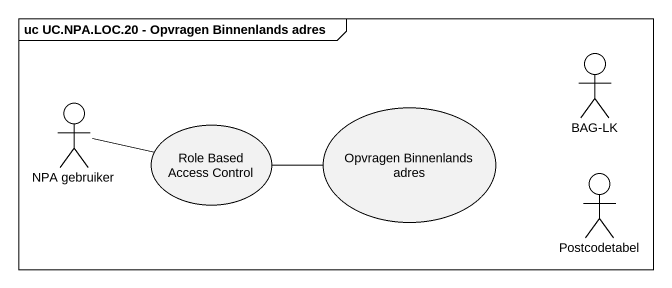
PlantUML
@startuml
mainframe uc UC.NPA.LOC.20 - Opvragen Binnenlands adres
actor "NPA gebruiker" as NPA_gebruiker
actor "BAG-LK" as BAG_LK
usecase "Role Based Access Control" as Role_Based_Access_Control
usecase "Opvragen Binnenlands adres" as Opvragen_Binnenlands_adres
actor Postcodetabel
NPA_gebruiker -right- Role_Based_Access_Control
Role_Based_Access_Control -right- Opvragen_Binnenlands_adres
@enduml
